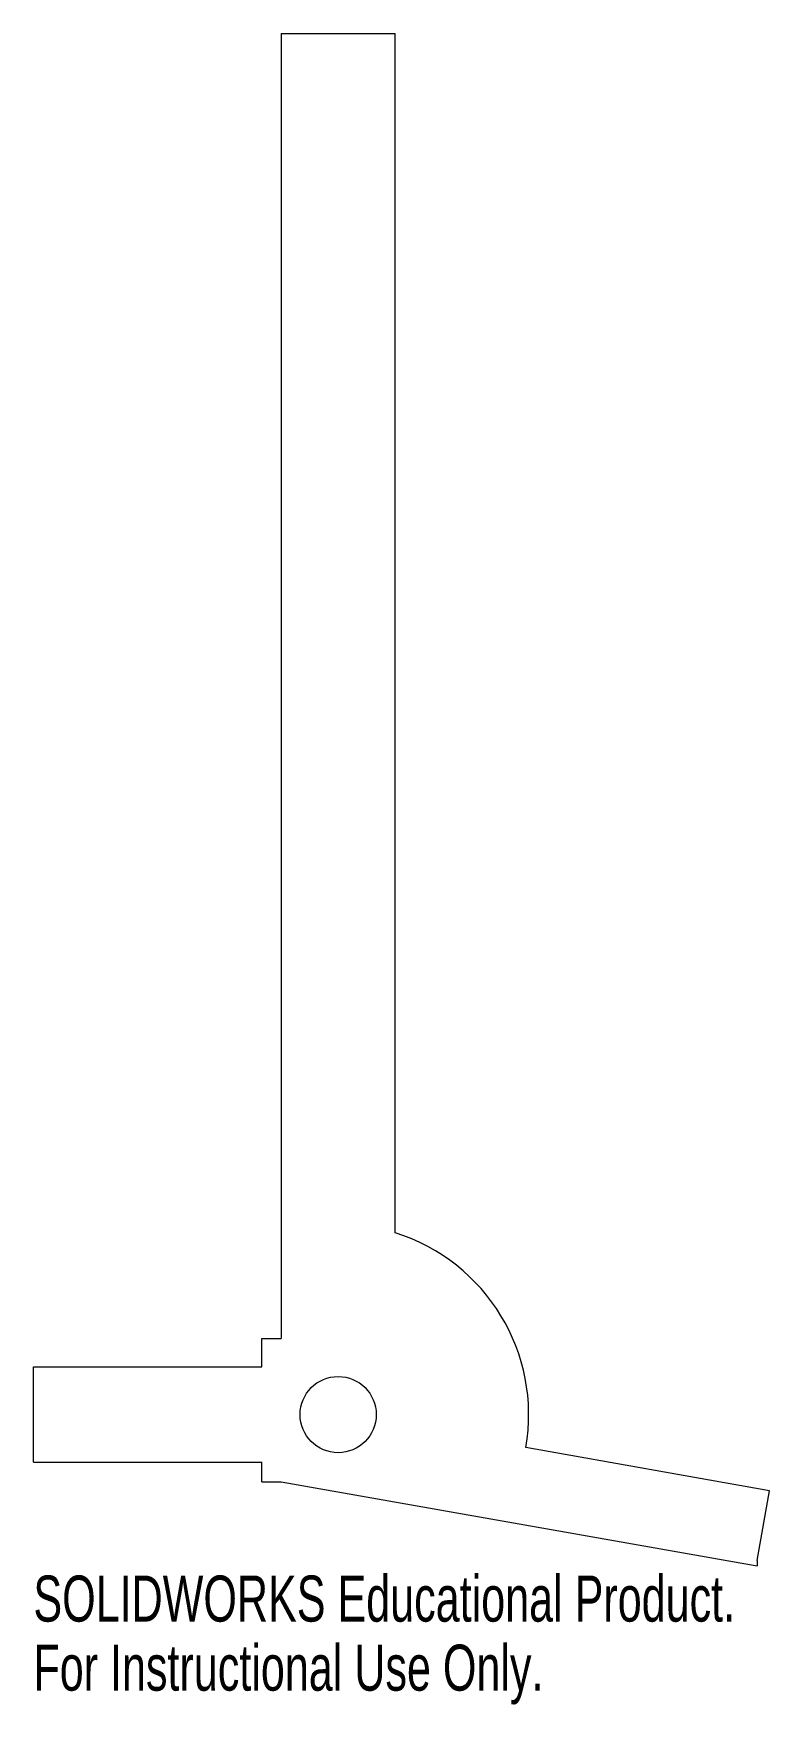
# Model space of a CAD drawing. Header units: millimetres. Extents: x -32 to 45, y -30 to 145.
import ezdxf

# ---------------------------------------------------------------- set-up
doc = ezdxf.new("R2010")
doc.units = ezdxf.units.MM
doc.styles.add('SLDTEXTSTYLE0', font='TXT', dxfattribs={"width": 0.7})

msp = doc.modelspace()

# ---------------------------------------------------------------- linework, layer by layer
at = {"color": 7, "linetype": 'Continuous', "lineweight": 15}
for p, q in [((-6, 145), (6, 145)), ((-6, 145), (-6, 8)), ((6, 19.08), (6, 145)), ((-8, 8), (-6, 8)), ((-8, 5), (-8, 8)), ((-32, 5), (-8, 5)), ((-32, -5), (-32, 5)), ((45.3, -7.99), (19.7, -3.47)), ((-32, -5), (-8, -5)), ((-8, -7.07), (-8, -5)), ((-8, -7.07), (-6, -7.07)), ((-6, -7.07), (44.01, -15.88)), ((44.01, -15.32), (45.3, -7.99)), ((44.01, -15.32), (44.01, -15.88))]:
    msp.add_line(p, q, dxfattribs=at)
msp.add_circle((0, 0), 4, dxfattribs=at)
msp.add_arc((0, 0), 20, 350, 72.5424, dxfattribs=at)

# ---------------------------------------------------------------- texts
at = {"color": 7, "linetype": 'Continuous', "char_height": 4.8336, "attachment_point": 1, "style": 'SLDTEXTSTYLE0'}
for s, insert in [('SOLIDWORKS Educational Product.', (-32, -16.9)), ('For Instructional Use Only.', (-32, -24.15))]:
    msp.add_mtext(s, dxfattribs=dict(at, insert=insert))

doc.saveas('drawing.dxf')
